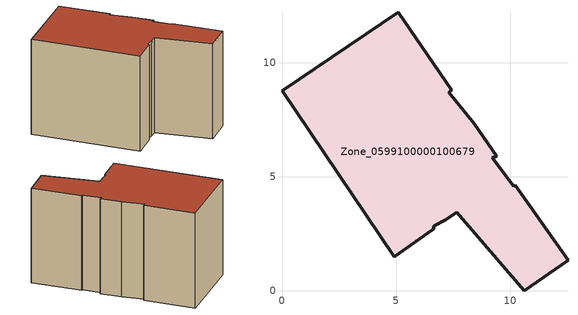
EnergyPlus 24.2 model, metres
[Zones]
Zone_0599100000100679
 floor ground (C_G): 10.15,4.59 10.24,4.63 12.54,1.33 10.62,0 7.67,3.45 7.19,3.11 6.68,2.85 6.63,2.71 4.92,1.49 0,8.77 5.1,12.22 7.44,8.8 7.31,8.71 8.44,7.34 9.41,5.91 9.22,5.84 z0
 wall outside (C_F): 8.44,7.34 7.31,8.71 7.44,8.8 5.1,12.22 0,8.77 4.92,1.49 6.63,2.71 6.68,2.85 7.19,3.11 7.67,3.45 10.62,0 12.54,1.33 10.24,4.63 10.15,4.59 9.22,5.84 9.41,5.91 8.44,7.34 z0:8
 roof outside (C_R): 10.24,4.63 10.15,4.59 9.22,5.84 9.41,5.91 8.44,7.34 7.31,8.71 7.44,8.8 5.1,12.22 0,8.77 4.92,1.49 6.63,2.71 6.68,2.85 7.19,3.11 7.67,3.45 10.62,0 12.54,1.33 z8
[BUILDING]
Pand.0599100000100679: North Axis=0; Terrain=City; Loads Convergence Tolerance Value=0.04; Temperature Convergence Tolerance Value=0.4; Solar Distribution=FullExterior; Maximum Number of Warmup Days=25; Minimum Number of Warmup Days=1
[Site:Location]
Rotterdam.The.Hague.AP_ZH_NLD Design_Conditions: Latitude=51.96; Longitude=4.45; Time Zone=1; Elevation=-4.5
[SITE:GROUNDTEMPERATURE:BUILDINGSURFACE]
18, 18, 18, 18, 18, 18, 18, 18, 18, 18, 18, 18
[MATERIAL] Thermal Absorptance=0.9; Solar Absorptance=0.7; Visible Absorptance=0.7
Name | Roughness | Thickness | Conductivity | Density | Specific Heat
G.TC.1975-1991 | MediumSmooth | 0.15 | 0.288461 | 540 | 1210
F.TC.1975-1991 | Rough | 0.3 | 0.230769 | 1920 | 840
R.TC.1975-1991 | MediumRough | 0.2 | 0.153846 | 1500 | 1000
[CONSTRUCTION]
C_G: G.TC.1975-1991
C_F: F.TC.1975-1991
C_R: R.TC.1975-1991
[ZONE]
Zone_0599100000100679: Type=1; Multiplier=1; Ceiling Height=Autocalculate; Volume=Autocalculate; Floor Area=autocalculate; Part of Total Floor Area=Yes
[ZONEINFILTRATION:DESIGNFLOWRATE]
Infil_Zone_0599100000100679: Zone or ZoneList or Space or SpaceList=Zone_0599100000100679; Schedule=AlwaysOn; Design Flow Rate Calculation Method=Flow/Area; Flow Rate per Floor Area=0.003; Constant Term Coefficient=1; Temperature Term Coefficient=0; Velocity Term Coefficient=0; Velocity Squared Term Coefficient=0
[HVACTEMPLATE:ZONE:IDEALLOADSAIRSYSTEM]
Zone_0599100000100679: Maximum Heating Supply Air Temperature=50; Minimum Cooling Supply Air Temperature=13; Maximum Heating Supply Air Humidity Ratio=0.0156; Minimum Cooling Supply Air Humidity Ratio=0.0077; Heating Limit=NoLimit; Cooling Limit=NoLimit; Dehumidification Control Type=ConstantSensibleHeatRatio; Cooling Sensible Heat Ratio=0.7; Dehumidification Setpoint=60; Humidification Control Type=None; Humidification Setpoint=30; Outdoor Air Method=None; Outdoor Air Flow Rate per Person=0.00944; Outdoor Air Flow Rate per Zone Floor Area=0; Outdoor Air Flow Rate per Zone=0; Demand Controlled Ventilation Type=None; Outdoor Air Economizer Type=NoEconomizer; Heat Recovery Type=None; Sensible Heat Recovery Effectiveness=0.7; Latent Heat Recovery Effectiveness=0.65
[ZONECONTROL:THERMOSTAT]
ThermostatControl_Zone_0599100000100679: Zone or ZoneList=Zone_0599100000100679; Control Type Schedule=DualSetpointControlType; Control 1=Thermostat_Zone_0599100000100679; Temperature Difference Between Cutout And Setpoint=0
[THERMOSTATSETPOINT:DUALSETPOINT]
Thermostat_Zone_0599100000100679: Heating Setpoint Temperature Schedule=HeatingSetpoint_Zone_0599100000100679; Cooling Setpoint Temperature Schedule=CoolingSetpoint_Zone_0599100000100679
[SCHEDULE:COMPACT]
HeatingSetpoint_Zone_0599100000100679: Through: 12/31, For: AllDays, Until: 24:00, 21
CoolingSetpoint_Zone_0599100000100679: Through: 12/31, For: AllDays, Until: 24:00, 24
DualSetpointControlType: Through: 12/31, For: AllDays, Until: 24:00, 4
AlwaysOn: Through: 12/31, For: AllDays, Until: 24:00, 1
